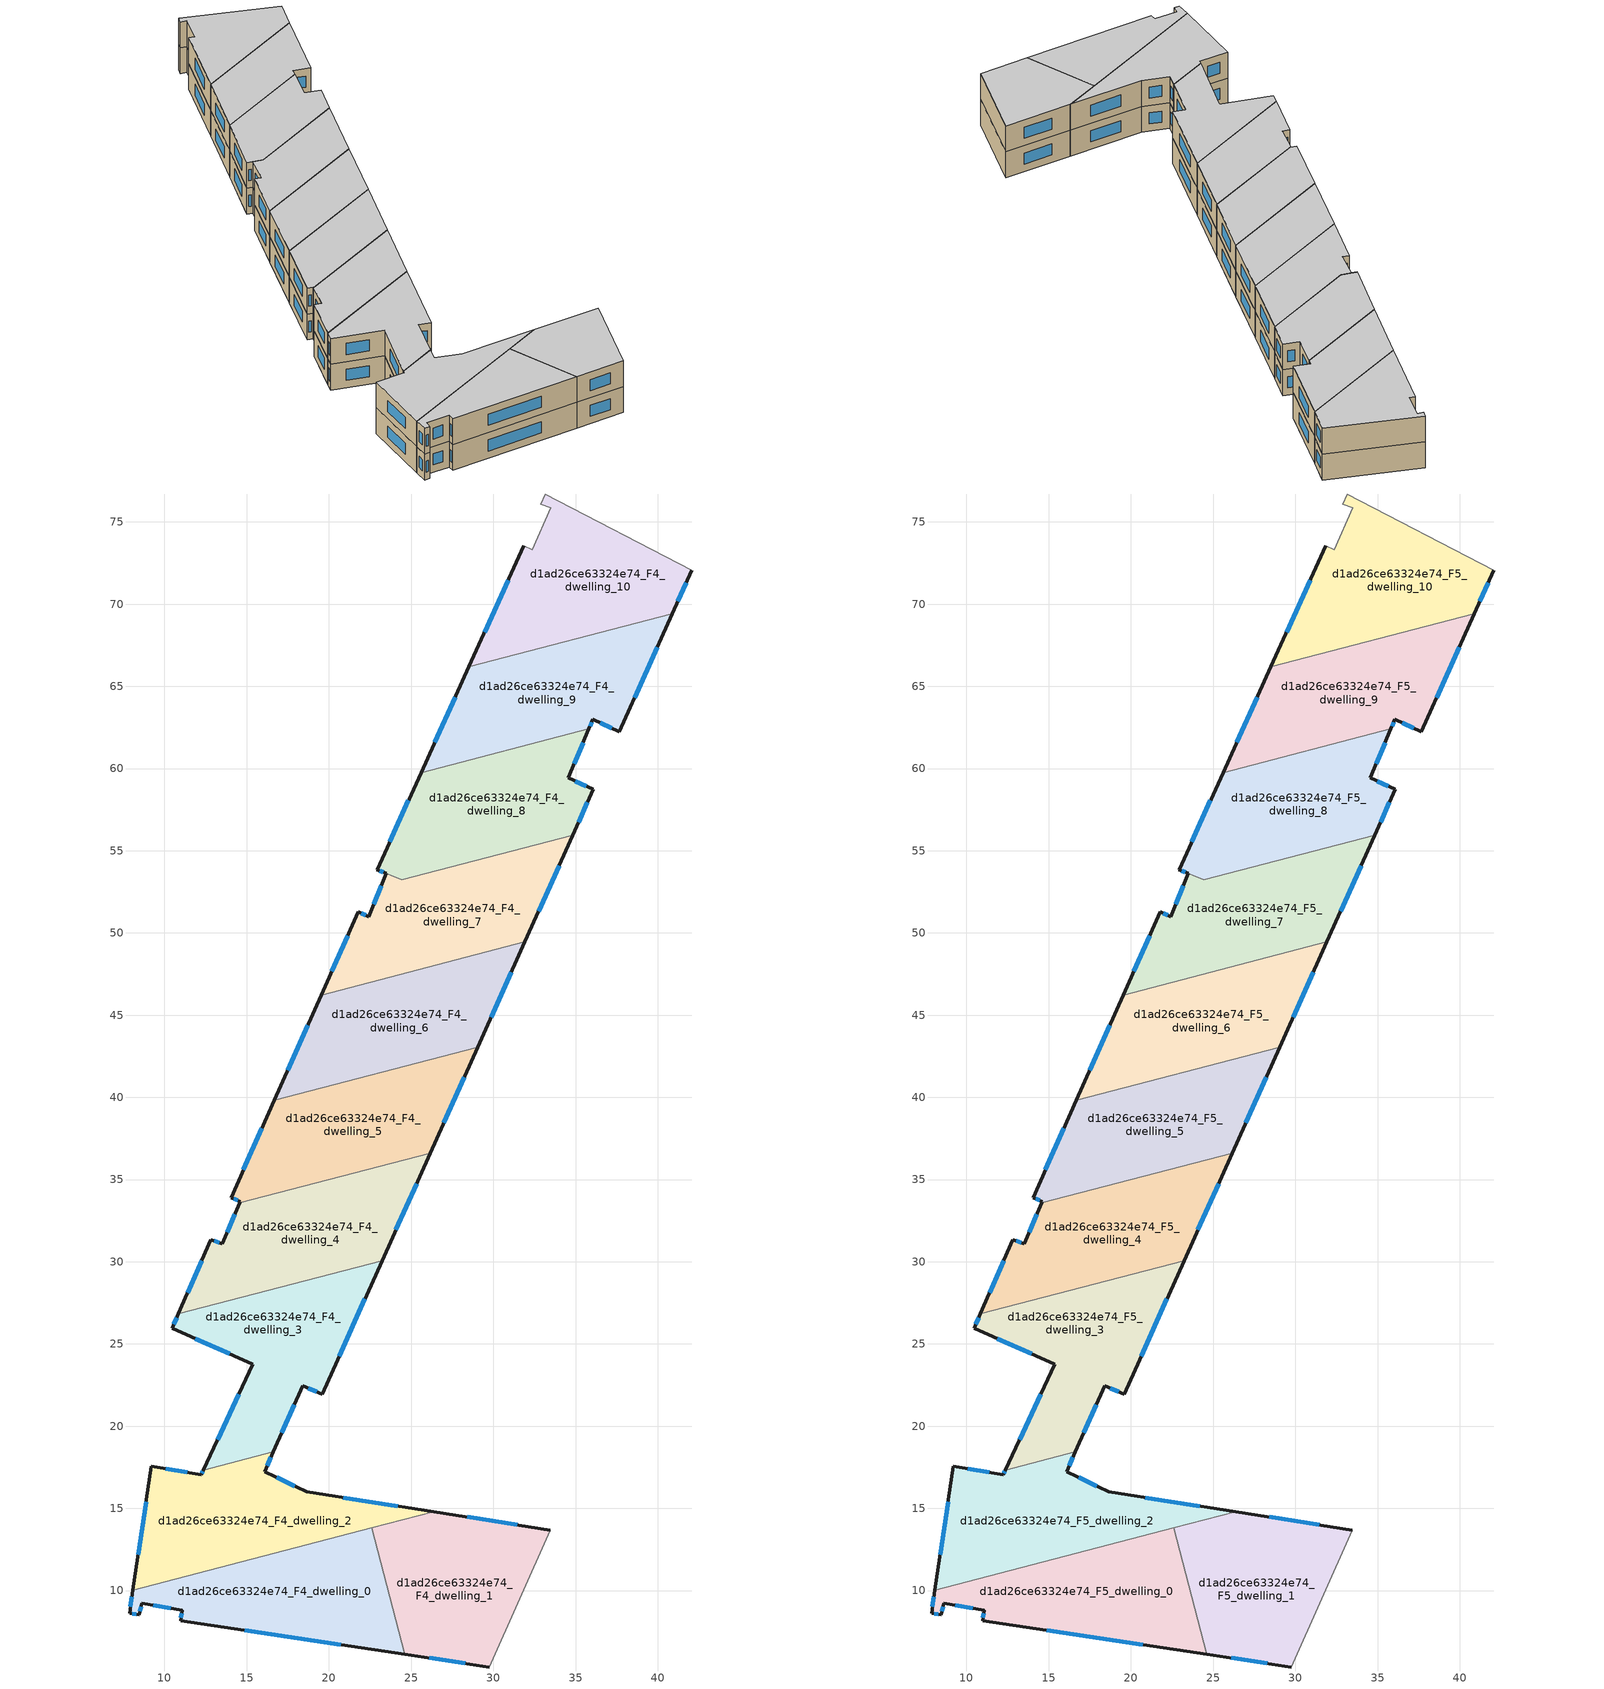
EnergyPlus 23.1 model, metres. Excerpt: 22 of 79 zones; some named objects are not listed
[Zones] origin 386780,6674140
d1ad26ce63324e74_F4_dwelling_0
 floor to d1ad26ce63324e74_F3_dwelling_0 (EU_floor_Construction): 22.62,13.81 24.62,6.12 10.98,8.16 11.07,8.82 8.62,9.22 8.47,8.54 7.87,8.62 8.08,10.02 z12
 wall outside (EU_wall_Construction): 8.08,10.02 7.87,8.62 8.47,8.54 8.62,9.22 11.07,8.82 10.98,8.16 24.62,6.12 z12:15
 wall to d1ad26ce63324e74_F4_dwelling_1 (EU_wall_Construction): 24.62,6.12 22.62,13.81 z12:15
 wall to d1ad26ce63324e74_F4_dwelling_2 (EU_wall_Construction): 22.62,13.81 8.08,10.02 z12:15
 window (EU_Window_Construction): 9.32,9.1 10.37,8.93 / 8.51,8.73 8.58,9.02 / 8.04,8.6 8.3,8.56 / 8.02,9.62 7.93,9.02 / 14.88,7.58 20.73,6.7 / 11.04,8.63 11,8.35 z12.86:14.14
d1ad26ce63324e74_F4_dwelling_1
 floor to d1ad26ce63324e74_F3_dwelling_1 (EU_floor_Construction): 33.47,13.68 29.76,5.35 24.62,6.12 22.62,13.81 26.39,14.79 z12
 wall outside (EU_wall_Construction): 24.62,6.12 29.76,5.35 / 33.47,13.68 26.39,14.79 z12:15
 wall adiabatic (EU_wall_Construction): 29.76,5.35 33.47,13.68 z12:15
 wall to d1ad26ce63324e74_F4_dwelling_2 (EU_wall_Construction): 26.39,14.79 22.62,13.81 z12:15
 window (EU_Window_Construction): 26.09,5.9 28.29,5.57 / 31.45,14 28.41,14.48 z12.86:14.14
d1ad26ce63324e74_F4_dwelling_10
 floor to d1ad26ce63324e74_F3_dwelling_10 (EU_floor_Construction): 42.08,72.05 40.89,69.41 28.52,66.18 31.86,73.55 32.38,73.3 33.49,75.86 32.9,76.08 33.16,76.7 z12
 wall outside (EU_wall_Construction): 40.89,69.41 42.08,72.05 / 31.86,73.55 28.52,66.18 z12:15
 wall adiabatic (EU_wall_Construction): 42.08,72.05 33.16,76.7 32.9,76.08 33.49,75.86 32.38,73.3 31.86,73.55 z12:15
 wall to d1ad26ce63324e74_F4_dwelling_9 (EU_wall_Construction): 28.52,66.18 40.89,69.41 z12:15
 window (EU_Window_Construction): 41.23,70.17 41.74,71.3 / 30.9,71.45 29.47,68.29 z12.86:14.14
d1ad26ce63324e74_F4_dwelling_2
 floor to d1ad26ce63324e74_F3_dwelling_2 (EU_floor_Construction): 26.39,14.79 8.08,10.02 9.21,17.55 12.24,17.06 12.37,17.33 16.63,18.44 16.1,17.24 18.66,16.01 z12
 wall outside (EU_wall_Construction): 12.37,17.33 12.24,17.06 9.21,17.55 8.08,10.02 / 26.39,14.79 18.66,16.01 16.1,17.24 16.63,18.44 z12:15
 wall to d1ad26ce63324e74_F4_dwelling_3 (EU_wall_Construction): 16.63,18.44 12.37,17.33 z12:15
 window (EU_Window_Construction): 8.89,15.4 8.4,12.17 / 11.37,17.2 10.07,17.41 / 12.33,17.25 12.28,17.14 / 16.25,17.58 16.48,18.1 / 17.93,16.36 16.83,16.89 / 24.18,15.14 20.87,15.66 z12.86:14.14
d1ad26ce63324e74_F4_dwelling_3
 floor to d1ad26ce63324e74_F3_dwelling_3 (EU_floor_Construction): 23.23,30.07 19.59,21.95 18.4,22.46 16.63,18.44 12.37,17.33 15.38,23.77 10.46,25.96 10.85,26.84 z12
 wall outside (EU_wall_Construction): 10.85,26.84 10.46,25.96 15.38,23.77 12.37,17.33 / 16.63,18.44 18.4,22.46 19.59,21.95 23.23,30.07 z12:15
 wall to d1ad26ce63324e74_F4_dwelling_4 (EU_wall_Construction): 23.23,30.07 10.85,26.84 z12:15
 window (EU_Window_Construction): 14.52,21.93 13.23,19.17 / 11.86,25.33 13.97,24.4 / 10.74,26.59 10.57,26.21 / 20.63,24.27 22.19,27.75 / 18.74,22.31 19.25,22.09 / 17.14,19.59 17.9,21.31 z12.86:14.14
d1ad26ce63324e74_F4_dwelling_4
 floor to d1ad26ce63324e74_F3_dwelling_4 (EU_floor_Construction): 26.17,36.61 23.23,30.07 10.85,26.84 12.82,31.33 13.53,31.08 14.58,33.59 z12
 wall outside (EU_wall_Construction): 14.58,33.59 13.53,31.08 12.82,31.33 10.85,26.84 / 23.23,30.07 26.17,36.61 z12:15
 wall to d1ad26ce63324e74_F4_dwelling_5 (EU_wall_Construction): 26.17,36.61 14.58,33.59 z12:15
 window (EU_Window_Construction): 13.33,31.15 13.02,31.26 / 14.28,32.88 13.83,31.8 / 24.07,31.94 25.33,34.74 / 12.26,30.05 11.41,28.12 z12.86:14.14
d1ad26ce63324e74_F4_dwelling_5
 floor to d1ad26ce63324e74_F3_dwelling_5 (EU_floor_Construction): 29.05,43.05 26.17,36.61 14.58,33.59 14.61,33.66 14.05,33.9 16.68,39.82 z12
 wall outside (EU_wall_Construction): 16.68,39.82 14.05,33.9 14.61,33.66 14.58,33.59 / 26.17,36.61 29.05,43.05 z12:15
 wall to d1ad26ce63324e74_F4_dwelling_6 (EU_wall_Construction): 29.05,43.05 16.68,39.82 z12:15
 window (EU_Window_Construction): 14.21,33.83 14.45,33.73 / 15.93,38.13 14.8,35.59 / 26.99,38.45 28.23,41.21 z12.86:14.14
d1ad26ce63324e74_F4_dwelling_6
 floor to d1ad26ce63324e74_F3_dwelling_6 (EU_floor_Construction): 31.92,49.45 29.05,43.05 16.68,39.82 19.53,46.22 z12
 wall outside (EU_wall_Construction): 29.05,43.05 31.92,49.45 / 19.53,46.22 16.68,39.82 z12:15
 wall to d1ad26ce63324e74_F4_dwelling_7 (EU_wall_Construction): 31.92,49.45 19.53,46.22 z12:15
 window (EU_Window_Construction): 29.87,44.88 31.1,47.62 / 18.72,44.39 17.5,41.65 z12.86:14.14
d1ad26ce63324e74_F4_dwelling_7
 floor to d1ad26ce63324e74_F3_dwelling_7 (EU_floor_Construction): 34.83,55.95 31.92,49.45 19.53,46.22 21.78,51.28 22.42,51 23.47,53.62 22.92,53.84 22.93,53.85 24.42,53.24 z12
 wall outside (EU_wall_Construction): 31.92,49.45 34.83,55.95 / 22.93,53.85 22.92,53.84 23.47,53.62 22.42,51 21.78,51.28 19.53,46.22 z12:15
 wall to d1ad26ce63324e74_F4_dwelling_8 (EU_wall_Construction): 34.83,55.95 24.42,53.24 22.93,53.85 z12:15
 window (EU_Window_Construction): 32.75,51.31 34,54.09 / 21.14,49.83 20.17,47.66 / 22.23,51.08 21.96,51.2 / 23.17,52.87 22.72,51.75 / 23.08,53.78 23.32,53.68 z12.86:14.14
d1ad26ce63324e74_F4_dwelling_8
 floor to d1ad26ce63324e74_F3_dwelling_8 (EU_floor_Construction): 35.82,62.42 34.56,59.42 36.08,58.74 34.83,55.95 24.42,53.24 22.93,53.85 25.6,59.75 z12
 wall outside (EU_wall_Construction): 25.6,59.75 22.93,53.85 / 34.83,55.95 36.08,58.74 34.56,59.42 35.82,62.42 z12:15
 wall to d1ad26ce63324e74_F4_dwelling_9 (EU_wall_Construction): 35.82,62.42 25.6,59.75 z12:15
 window (EU_Window_Construction): 24.84,58.07 23.69,55.54 / 34.92,60.28 35.46,61.56 / 35.65,58.93 34.99,59.23 / 35.19,56.75 35.73,57.94 z12.86:14.14
d1ad26ce63324e74_F4_dwelling_9
 floor to d1ad26ce63324e74_F3_dwelling_9 (EU_floor_Construction): 40.89,69.41 37.67,62.25 36.06,62.98 35.82,62.42 25.6,59.75 28.52,66.18 z12
 wall outside (EU_wall_Construction): 35.82,62.42 36.06,62.98 37.67,62.25 40.89,69.41 / 28.52,66.18 25.6,59.75 z12:15
 window (EU_Window_Construction): 36.52,62.77 37.21,62.46 / 35.89,62.58 35.99,62.82 / 27.69,64.35 26.44,61.59 / 38.59,64.3 39.97,67.37 z12.86:14.14
d1ad26ce63324e74_F5_dwelling_0
 floor to d1ad26ce63324e74_F4_dwelling_0 (EU_floor_Construction): 22.62,13.81 24.62,6.12 10.98,8.16 11.07,8.82 8.62,9.22 8.47,8.54 7.87,8.62 8.08,10.02 z15
 wall outside (EU_wall_Construction): 8.08,10.02 7.87,8.62 8.47,8.54 8.62,9.22 11.07,8.82 10.98,8.16 24.62,6.12 z15:18
 wall to d1ad26ce63324e74_F5_dwelling_1 (EU_wall_Construction): 24.62,6.12 22.62,13.81 z15:18
 wall to d1ad26ce63324e74_F5_dwelling_2 (EU_wall_Construction): 22.62,13.81 8.08,10.02 z15:18
 window (EU_Window_Construction): 9.32,9.1 10.37,8.93 / 8.51,8.73 8.58,9.02 / 8.04,8.6 8.3,8.56 / 8.02,9.62 7.93,9.02 / 14.88,7.58 20.73,6.7 / 11.04,8.63 11,8.35 z15.86:17.14
 ceiling to d1ad26ce63324e74_F6_dwelling_0 (EU_floor_Construction): 24.62,6.12 22.62,13.81 8.08,10.02 7.87,8.62 8.47,8.54 8.62,9.22 11.07,8.82 10.98,8.16 z18
d1ad26ce63324e74_F5_dwelling_1
 floor to d1ad26ce63324e74_F4_dwelling_1 (EU_floor_Construction): 33.47,13.68 29.76,5.35 24.62,6.12 22.62,13.81 26.39,14.79 z15
 wall outside (EU_wall_Construction): 24.62,6.12 29.76,5.35 / 33.47,13.68 26.39,14.79 z15:18
 wall adiabatic (EU_wall_Construction): 29.76,5.35 33.47,13.68 z15:18
 wall to d1ad26ce63324e74_F5_dwelling_2 (EU_wall_Construction): 26.39,14.79 22.62,13.81 z15:18
 window (EU_Window_Construction): 26.09,5.9 28.29,5.57 / 31.45,14 28.41,14.48 z15.86:17.14
 ceiling to d1ad26ce63324e74_F6_dwelling_1 (EU_floor_Construction): 29.76,5.35 33.47,13.68 26.39,14.79 22.62,13.81 24.62,6.12 z18
d1ad26ce63324e74_F5_dwelling_10
 floor to d1ad26ce63324e74_F4_dwelling_10 (EU_floor_Construction): 42.08,72.05 40.89,69.41 28.52,66.18 31.86,73.55 32.38,73.3 33.49,75.86 32.9,76.08 33.16,76.7 z15
 wall outside (EU_wall_Construction): 40.89,69.41 42.08,72.05 / 31.86,73.55 28.52,66.18 z15:18
 wall adiabatic (EU_wall_Construction): 42.08,72.05 33.16,76.7 32.9,76.08 33.49,75.86 32.38,73.3 31.86,73.55 z15:18
 wall to d1ad26ce63324e74_F5_dwelling_9 (EU_wall_Construction): 28.52,66.18 40.89,69.41 z15:18
 window (EU_Window_Construction): 41.23,70.17 41.74,71.3 / 30.9,71.45 29.47,68.29 z15.86:17.14
 ceiling to d1ad26ce63324e74_F6_dwelling_10 (EU_floor_Construction): 40.89,69.41 42.08,72.05 33.16,76.7 32.9,76.08 33.49,75.86 32.38,73.3 31.86,73.55 28.52,66.18 z18
d1ad26ce63324e74_F5_dwelling_2
 floor to d1ad26ce63324e74_F4_dwelling_2 (EU_floor_Construction): 26.39,14.79 8.08,10.02 9.21,17.55 12.24,17.06 12.37,17.33 16.63,18.44 16.1,17.24 18.66,16.01 z15
 wall outside (EU_wall_Construction): 12.37,17.33 12.24,17.06 9.21,17.55 8.08,10.02 / 26.39,14.79 18.66,16.01 16.1,17.24 16.63,18.44 z15:18
 wall to d1ad26ce63324e74_F5_dwelling_3 (EU_wall_Construction): 16.63,18.44 12.37,17.33 z15:18
 window (EU_Window_Construction): 8.89,15.4 8.4,12.17 / 11.37,17.2 10.07,17.41 / 12.33,17.25 12.28,17.14 / 16.25,17.58 16.48,18.1 / 17.93,16.36 16.83,16.89 / 24.18,15.14 20.87,15.66 z15.86:17.14
 ceiling to d1ad26ce63324e74_F6_dwelling_2 (EU_floor_Construction): 26.39,14.79 18.66,16.01 16.1,17.24 16.63,18.44 12.37,17.33 12.24,17.06 9.21,17.55 8.08,10.02 z18
d1ad26ce63324e74_F5_dwelling_3
 floor to d1ad26ce63324e74_F4_dwelling_3 (EU_floor_Construction): 23.23,30.07 19.59,21.95 18.4,22.46 16.63,18.44 12.37,17.33 15.38,23.77 10.46,25.96 10.85,26.84 z15
 wall outside (EU_wall_Construction): 10.85,26.84 10.46,25.96 15.38,23.77 12.37,17.33 / 16.63,18.44 18.4,22.46 19.59,21.95 23.23,30.07 z15:18
 wall to d1ad26ce63324e74_F5_dwelling_4 (EU_wall_Construction): 23.23,30.07 10.85,26.84 z15:18
 window (EU_Window_Construction): 14.52,21.93 13.23,19.17 / 11.86,25.33 13.97,24.4 / 10.74,26.59 10.57,26.21 / 20.63,24.27 22.19,27.75 / 18.74,22.31 19.25,22.09 / 17.14,19.59 17.9,21.31 z15.86:17.14
 ceiling to d1ad26ce63324e74_F6_dwelling_3 (EU_floor_Construction): 19.59,21.95 23.23,30.07 10.85,26.84 10.46,25.96 15.38,23.77 12.37,17.33 16.63,18.44 18.4,22.46 z18
d1ad26ce63324e74_F5_dwelling_4
 floor to d1ad26ce63324e74_F4_dwelling_4 (EU_floor_Construction): 26.17,36.61 23.23,30.07 10.85,26.84 12.82,31.33 13.53,31.08 14.58,33.59 z15
 wall outside (EU_wall_Construction): 14.58,33.59 13.53,31.08 12.82,31.33 10.85,26.84 / 23.23,30.07 26.17,36.61 z15:18
 wall to d1ad26ce63324e74_F5_dwelling_5 (EU_wall_Construction): 26.17,36.61 14.58,33.59 z15:18
 window (EU_Window_Construction): 13.33,31.15 13.02,31.26 / 14.28,32.88 13.83,31.8 / 24.07,31.94 25.33,34.74 / 12.26,30.05 11.41,28.12 z15.86:17.14
 ceiling to d1ad26ce63324e74_F6_dwelling_4 (EU_floor_Construction): 23.23,30.07 26.17,36.61 14.58,33.59 13.53,31.08 12.82,31.33 10.85,26.84 z18
d1ad26ce63324e74_F5_dwelling_5
 floor to d1ad26ce63324e74_F4_dwelling_5 (EU_floor_Construction): 29.05,43.05 26.17,36.61 14.58,33.59 14.61,33.66 14.05,33.9 16.68,39.82 z15
 wall outside (EU_wall_Construction): 16.68,39.82 14.05,33.9 14.61,33.66 14.58,33.59 / 26.17,36.61 29.05,43.05 z15:18
 wall to d1ad26ce63324e74_F5_dwelling_6 (EU_wall_Construction): 29.05,43.05 16.68,39.82 z15:18
 window (EU_Window_Construction): 14.21,33.83 14.45,33.73 / 15.93,38.13 14.8,35.59 / 26.99,38.45 28.23,41.21 z15.86:17.14
 ceiling to d1ad26ce63324e74_F6_dwelling_5 (EU_floor_Construction): 26.17,36.61 29.05,43.05 16.68,39.82 14.05,33.9 14.61,33.66 14.58,33.59 z18
d1ad26ce63324e74_F5_dwelling_6
 floor to d1ad26ce63324e74_F4_dwelling_6 (EU_floor_Construction): 31.92,49.45 29.05,43.05 16.68,39.82 19.53,46.22 z15
 wall outside (EU_wall_Construction): 29.05,43.05 31.92,49.45 / 19.53,46.22 16.68,39.82 z15:18
 wall to d1ad26ce63324e74_F5_dwelling_7 (EU_wall_Construction): 31.92,49.45 19.53,46.22 z15:18
 window (EU_Window_Construction): 29.87,44.88 31.1,47.62 / 18.72,44.39 17.5,41.65 z15.86:17.14
 ceiling to d1ad26ce63324e74_F6_dwelling_6 (EU_floor_Construction): 29.05,43.05 31.92,49.45 19.53,46.22 16.68,39.82 z18
d1ad26ce63324e74_F5_dwelling_7
 floor to d1ad26ce63324e74_F4_dwelling_7 (EU_floor_Construction): 34.83,55.95 31.92,49.45 19.53,46.22 21.78,51.28 22.42,51 23.47,53.62 22.92,53.84 22.93,53.85 24.42,53.24 z15
 wall outside (EU_wall_Construction): 31.92,49.45 34.83,55.95 / 22.93,53.85 22.92,53.84 23.47,53.62 22.42,51 21.78,51.28 19.53,46.22 z15:18
 wall to d1ad26ce63324e74_F5_dwelling_8 (EU_wall_Construction): 34.83,55.95 24.42,53.24 22.93,53.85 z15:18
 window (EU_Window_Construction): 32.75,51.31 34,54.09 / 21.14,49.83 20.17,47.66 / 22.23,51.08 21.96,51.2 / 23.17,52.87 22.72,51.75 / 23.08,53.78 23.32,53.68 z15.86:17.14
 ceiling to d1ad26ce63324e74_F6_dwelling_7 (EU_floor_Construction): 31.92,49.45 34.83,55.95 24.42,53.24 22.93,53.85 22.92,53.84 23.47,53.62 22.42,51 21.78,51.28 19.53,46.22 z18
d1ad26ce63324e74_F5_dwelling_8
 floor to d1ad26ce63324e74_F4_dwelling_8 (EU_floor_Construction): 35.82,62.42 34.56,59.42 36.08,58.74 34.83,55.95 24.42,53.24 22.93,53.85 25.6,59.75 z15
 wall outside (EU_wall_Construction): 25.6,59.75 22.93,53.85 / 34.83,55.95 36.08,58.74 34.56,59.42 35.82,62.42 z15:18
 wall to d1ad26ce63324e74_F5_dwelling_9 (EU_wall_Construction): 35.82,62.42 25.6,59.75 z15:18
 window (EU_Window_Construction): 24.84,58.07 23.69,55.54 / 34.92,60.28 35.46,61.56 / 35.65,58.93 34.99,59.23 / 35.19,56.75 35.73,57.94 z15.86:17.14
 ceiling to d1ad26ce63324e74_F6_dwelling_8 (EU_floor_Construction): 34.83,55.95 36.08,58.74 34.56,59.42 35.82,62.42 25.6,59.75 22.93,53.85 24.42,53.24 z18
d1ad26ce63324e74_F5_dwelling_9
 floor to d1ad26ce63324e74_F4_dwelling_9 (EU_floor_Construction): 40.89,69.41 37.67,62.25 36.06,62.98 35.82,62.42 25.6,59.75 28.52,66.18 z15
 wall outside (EU_wall_Construction): 35.82,62.42 36.06,62.98 37.67,62.25 40.89,69.41 / 28.52,66.18 25.6,59.75 z15:18
 window (EU_Window_Construction): 36.52,62.77 37.21,62.46 / 35.89,62.58 35.99,62.82 / 27.69,64.35 26.44,61.59 / 38.59,64.3 39.97,67.37 z15.86:17.14
 ceiling to d1ad26ce63324e74_F6_dwelling_9 (EU_floor_Construction): 37.67,62.25 40.89,69.41 28.52,66.18 25.6,59.75 35.82,62.42 36.06,62.98 z18
[Building]
EU S2 Campaign: North Axis=0; Terrain=City; Solar Distribution=FullExterior
[Site:Location]
Helsinki-Vantaa.AP: Latitude=60.317; Longitude=24.963; Time Zone=2; Elevation=54.6
[SizingPeriod:WeatherFileDays]
AnnualSizingPeriod: Begin Month=1; Begin Day of Month=1; End Month=12; End Day of Month=31; Day of Week for Start Day=Monday; Use Weather File Daylight Saving Period=No; Use Weather File Rain and Snow Indicators=No
[MATERIAL]
EU_InternalMass_Material: Roughness=MediumRough; Thickness=0.1; Conductivity=1; Density=1800; Specific Heat=900; Thermal Absorptance=0.9; Solar Absorptance=0.7; Visible Absorptance=0.7
[MATERIAL:NOMASS] Roughness=MediumRough; Thermal Absorptance=0.9; Solar Absorptance=0.7; Visible Absorptance=0.7
Name | Thermal Resistance
EU_wall_NoMass | 1.10183
EU_floor_NoMass | 1.70606
[WINDOWMATERIAL:SIMPLEGLAZINGSYSTEM]
EU_Window_SimpleGlazing: UFactor=3.11035; Solar Heat Gain Coefficient=0.8; Visible Transmittance=0.8
[CONSTRUCTION]
EU_wall_Construction: EU_wall_NoMass
EU_floor_Construction: EU_floor_NoMass
EU_Window_Construction: EU_Window_SimpleGlazing
EU_InternalMass_Construction: EU_InternalMass_Material
[ZONE] Type=1; Multiplier=1; Ceiling Height=autocalculate; Floor Area=autocalculate; Part of Total Floor Area=Yes
Name | Volume
d1ad26ce63324e74_F4_dwelling_0; d1ad26ce63324e74_F5_dwelling_0 | 210
d1ad26ce63324e74_F4_dwelling_1; d1ad26ce63324e74_F5_dwelling_1 | 210.012
d1ad26ce63324e74_F4_dwelling_10; d1ad26ce63324e74_F5_dwelling_10 | 209.979
d1ad26ce63324e74_F4_dwelling_2; d1ad26ce63324e74_F5_dwelling_2 | 214.094
d1ad26ce63324e74_F4_dwelling_3; d1ad26ce63324e74_F5_dwelling_3 | 205.909
d1ad26ce63324e74_F4_dwelling_4; d1ad26ce63324e74_F5_dwelling_4 | 209.998
d1ad26ce63324e74_F4_dwelling_5; d1ad26ce63324e74_F5_dwelling_5 | 210.014
d1ad26ce63324e74_F4_dwelling_6; d1ad26ce63324e74_F5_dwelling_6 | 209.971
d1ad26ce63324e74_F4_dwelling_7; d1ad26ce63324e74_F5_dwelling_7 | 211.224
d1ad26ce63324e74_F4_dwelling_8; d1ad26ce63324e74_F5_dwelling_8 | 207.577
d1ad26ce63324e74_F4_dwelling_9; d1ad26ce63324e74_F5_dwelling_9 | 211.199
[INTERNALMASS] Construction=EU_InternalMass_Construction
Name | Zone or ZoneList | Surface Area
d1ad26ce63324e74_F4_dwelling_0_EU_InternalMass | d1ad26ce63324e74_F4_dwelling_0 | 69.9975
d1ad26ce63324e74_F4_dwelling_1_EU_InternalMass | d1ad26ce63324e74_F4_dwelling_1 | 70.0049
d1ad26ce63324e74_F4_dwelling_2_EU_InternalMass | d1ad26ce63324e74_F4_dwelling_2 | 71.3663
d1ad26ce63324e74_F4_dwelling_3_EU_InternalMass | d1ad26ce63324e74_F4_dwelling_3 | 68.6367
d1ad26ce63324e74_F4_dwelling_4_EU_InternalMass | d1ad26ce63324e74_F4_dwelling_4 | 69.9995
d1ad26ce63324e74_F4_dwelling_5_EU_InternalMass | d1ad26ce63324e74_F4_dwelling_5 | 70.0042
d1ad26ce63324e74_F4_dwelling_6_EU_InternalMass | d1ad26ce63324e74_F4_dwelling_6 | 69.9905
d1ad26ce63324e74_F4_dwelling_7_EU_InternalMass | d1ad26ce63324e74_F4_dwelling_7 | 70.4046
d1ad26ce63324e74_F4_dwelling_8_EU_InternalMass | d1ad26ce63324e74_F4_dwelling_8 | 69.1996
d1ad26ce63324e74_F4_dwelling_9_EU_InternalMass | d1ad26ce63324e74_F4_dwelling_9 | 70.399
d1ad26ce63324e74_F4_dwelling_10_EU_InternalMass | d1ad26ce63324e74_F4_dwelling_10 | 69.9932
d1ad26ce63324e74_F5_dwelling_0_EU_InternalMass | d1ad26ce63324e74_F5_dwelling_0 | 69.9975
d1ad26ce63324e74_F5_dwelling_1_EU_InternalMass | d1ad26ce63324e74_F5_dwelling_1 | 70.0049
d1ad26ce63324e74_F5_dwelling_2_EU_InternalMass | d1ad26ce63324e74_F5_dwelling_2 | 71.3663
d1ad26ce63324e74_F5_dwelling_3_EU_InternalMass | d1ad26ce63324e74_F5_dwelling_3 | 68.6367
d1ad26ce63324e74_F5_dwelling_4_EU_InternalMass | d1ad26ce63324e74_F5_dwelling_4 | 69.9995
d1ad26ce63324e74_F5_dwelling_5_EU_InternalMass | d1ad26ce63324e74_F5_dwelling_5 | 70.0042
d1ad26ce63324e74_F5_dwelling_6_EU_InternalMass | d1ad26ce63324e74_F5_dwelling_6 | 69.9905
d1ad26ce63324e74_F5_dwelling_7_EU_InternalMass | d1ad26ce63324e74_F5_dwelling_7 | 70.4046
d1ad26ce63324e74_F5_dwelling_8_EU_InternalMass | d1ad26ce63324e74_F5_dwelling_8 | 69.1996
d1ad26ce63324e74_F5_dwelling_9_EU_InternalMass | d1ad26ce63324e74_F5_dwelling_9 | 70.399
d1ad26ce63324e74_F5_dwelling_10_EU_InternalMass | d1ad26ce63324e74_F5_dwelling_10 | 69.9932
[OTHEREQUIPMENT] Fuel Type=Electricity; Design Level Calculation Method=Watts/Area; Power per Zone Floor Area=1; Fraction Latent=0; Fraction Radiant=0; Fraction Lost=0; Carbon Dioxide Generation Rate=0; EndUse Subcategory=EU_Step8_InternalGains
Name | Zone or ZoneList or Space or SpaceList | Schedule
EU_Step8_InternalGain_d1ad26ce63324e74_F4_dwelling_0_f000 | d1ad26ce63324e74_F4_dwelling_0 | EU_Step8_GainSchedule_d1ad26ce63324e74_F4_dwelling_0_f000
EU_Step8_InternalGain_d1ad26ce63324e74_F4_dwelling_1_f000 | d1ad26ce63324e74_F4_dwelling_1 | EU_Step8_GainSchedule_d1ad26ce63324e74_F4_dwelling_1_f000
EU_Step8_InternalGain_d1ad26ce63324e74_F4_dwelling_2_f000 | d1ad26ce63324e74_F4_dwelling_2 | EU_Step8_GainSchedule_d1ad26ce63324e74_F4_dwelling_2_f000
EU_Step8_InternalGain_d1ad26ce63324e74_F4_dwelling_3_f000 | d1ad26ce63324e74_F4_dwelling_3 | EU_Step8_GainSchedule_d1ad26ce63324e74_F4_dwelling_3_f000
EU_Step8_InternalGain_d1ad26ce63324e74_F4_dwelling_4_f000 | d1ad26ce63324e74_F4_dwelling_4 | EU_Step8_GainSchedule_d1ad26ce63324e74_F4_dwelling_4_f000
EU_Step8_InternalGain_d1ad26ce63324e74_F4_dwelling_5_f000 | d1ad26ce63324e74_F4_dwelling_5 | EU_Step8_GainSchedule_d1ad26ce63324e74_F4_dwelling_5_f000
EU_Step8_InternalGain_d1ad26ce63324e74_F4_dwelling_6_f000 | d1ad26ce63324e74_F4_dwelling_6 | EU_Step8_GainSchedule_d1ad26ce63324e74_F4_dwelling_6_f000
EU_Step8_InternalGain_d1ad26ce63324e74_F4_dwelling_7_f000 | d1ad26ce63324e74_F4_dwelling_7 | EU_Step8_GainSchedule_d1ad26ce63324e74_F4_dwelling_7_f000
EU_Step8_InternalGain_d1ad26ce63324e74_F4_dwelling_8_f000 | d1ad26ce63324e74_F4_dwelling_8 | EU_Step8_GainSchedule_d1ad26ce63324e74_F4_dwelling_8_f000
EU_Step8_InternalGain_d1ad26ce63324e74_F4_dwelling_9_f000 | d1ad26ce63324e74_F4_dwelling_9 | EU_Step8_GainSchedule_d1ad26ce63324e74_F4_dwelling_9_f000
EU_Step8_InternalGain_d1ad26ce63324e74_F4_dwelling_10_f000 | d1ad26ce63324e74_F4_dwelling_10 | EU_Step8_GainSchedule_d1ad26ce63324e74_F4_dwelling_10_f000
EU_Step8_InternalGain_d1ad26ce63324e74_F5_dwelling_0_f000 | d1ad26ce63324e74_F5_dwelling_0 | EU_Step8_GainSchedule_d1ad26ce63324e74_F5_dwelling_0_f000
EU_Step8_InternalGain_d1ad26ce63324e74_F5_dwelling_1_f000 | d1ad26ce63324e74_F5_dwelling_1 | EU_Step8_GainSchedule_d1ad26ce63324e74_F5_dwelling_1_f000
EU_Step8_InternalGain_d1ad26ce63324e74_F5_dwelling_2_f000 | d1ad26ce63324e74_F5_dwelling_2 | EU_Step8_GainSchedule_d1ad26ce63324e74_F5_dwelling_2_f000
EU_Step8_InternalGain_d1ad26ce63324e74_F5_dwelling_3_f000 | d1ad26ce63324e74_F5_dwelling_3 | EU_Step8_GainSchedule_d1ad26ce63324e74_F5_dwelling_3_f000
EU_Step8_InternalGain_d1ad26ce63324e74_F5_dwelling_4_f000 | d1ad26ce63324e74_F5_dwelling_4 | EU_Step8_GainSchedule_d1ad26ce63324e74_F5_dwelling_4_f000
EU_Step8_InternalGain_d1ad26ce63324e74_F5_dwelling_5_f000 | d1ad26ce63324e74_F5_dwelling_5 | EU_Step8_GainSchedule_d1ad26ce63324e74_F5_dwelling_5_f000
EU_Step8_InternalGain_d1ad26ce63324e74_F5_dwelling_6_f000 | d1ad26ce63324e74_F5_dwelling_6 | EU_Step8_GainSchedule_d1ad26ce63324e74_F5_dwelling_6_f000
EU_Step8_InternalGain_d1ad26ce63324e74_F5_dwelling_7_f000 | d1ad26ce63324e74_F5_dwelling_7 | EU_Step8_GainSchedule_d1ad26ce63324e74_F5_dwelling_7_f000
EU_Step8_InternalGain_d1ad26ce63324e74_F5_dwelling_8_f000 | d1ad26ce63324e74_F5_dwelling_8 | EU_Step8_GainSchedule_d1ad26ce63324e74_F5_dwelling_8_f000
EU_Step8_InternalGain_d1ad26ce63324e74_F5_dwelling_9_f000 | d1ad26ce63324e74_F5_dwelling_9 | EU_Step8_GainSchedule_d1ad26ce63324e74_F5_dwelling_9_f000
EU_Step8_InternalGain_d1ad26ce63324e74_F5_dwelling_10_f000 | d1ad26ce63324e74_F5_dwelling_10 | EU_Step8_GainSchedule_d1ad26ce63324e74_F5_dwelling_10_f000
[ZONEVENTILATION:DESIGNFLOWRATE] Schedule=EU_AlwaysOn; Design Flow Rate Calculation Method=AirChanges/Hour; Air Changes per Hour=0.756316; Ventilation Type=Natural; Fan Pressure Rise=0; Fan Total Efficiency=1; Constant Term Coefficient=1; Temperature Term Coefficient=0; Velocity Term Coefficient=0; Velocity Squared Term Coefficient=0; Minimum Indoor Temperature=-100; Maximum Indoor Temperature=100; Delta Temperature=-100; Minimum Outdoor Temperature=-100; Maximum Outdoor Temperature=100; Maximum Wind Speed=40
Name | Zone or ZoneList or Space or SpaceList
EU_ConstantAir_d1ad26ce63324e74_F4_dwelling_0 | d1ad26ce63324e74_F4_dwelling_0
EU_ConstantAir_d1ad26ce63324e74_F4_dwelling_1 | d1ad26ce63324e74_F4_dwelling_1
EU_ConstantAir_d1ad26ce63324e74_F4_dwelling_2 | d1ad26ce63324e74_F4_dwelling_2
EU_ConstantAir_d1ad26ce63324e74_F4_dwelling_3 | d1ad26ce63324e74_F4_dwelling_3
EU_ConstantAir_d1ad26ce63324e74_F4_dwelling_4 | d1ad26ce63324e74_F4_dwelling_4
EU_ConstantAir_d1ad26ce63324e74_F4_dwelling_5 | d1ad26ce63324e74_F4_dwelling_5
EU_ConstantAir_d1ad26ce63324e74_F4_dwelling_6 | d1ad26ce63324e74_F4_dwelling_6
EU_ConstantAir_d1ad26ce63324e74_F4_dwelling_7 | d1ad26ce63324e74_F4_dwelling_7
EU_ConstantAir_d1ad26ce63324e74_F4_dwelling_8 | d1ad26ce63324e74_F4_dwelling_8
EU_ConstantAir_d1ad26ce63324e74_F4_dwelling_9 | d1ad26ce63324e74_F4_dwelling_9
EU_ConstantAir_d1ad26ce63324e74_F4_dwelling_10 | d1ad26ce63324e74_F4_dwelling_10
EU_ConstantAir_d1ad26ce63324e74_F5_dwelling_0 | d1ad26ce63324e74_F5_dwelling_0
EU_ConstantAir_d1ad26ce63324e74_F5_dwelling_1 | d1ad26ce63324e74_F5_dwelling_1
EU_ConstantAir_d1ad26ce63324e74_F5_dwelling_2 | d1ad26ce63324e74_F5_dwelling_2
EU_ConstantAir_d1ad26ce63324e74_F5_dwelling_3 | d1ad26ce63324e74_F5_dwelling_3
EU_ConstantAir_d1ad26ce63324e74_F5_dwelling_4 | d1ad26ce63324e74_F5_dwelling_4
EU_ConstantAir_d1ad26ce63324e74_F5_dwelling_5 | d1ad26ce63324e74_F5_dwelling_5
EU_ConstantAir_d1ad26ce63324e74_F5_dwelling_6 | d1ad26ce63324e74_F5_dwelling_6
EU_ConstantAir_d1ad26ce63324e74_F5_dwelling_7 | d1ad26ce63324e74_F5_dwelling_7
EU_ConstantAir_d1ad26ce63324e74_F5_dwelling_8 | d1ad26ce63324e74_F5_dwelling_8
EU_ConstantAir_d1ad26ce63324e74_F5_dwelling_9 | d1ad26ce63324e74_F5_dwelling_9
EU_ConstantAir_d1ad26ce63324e74_F5_dwelling_10 | d1ad26ce63324e74_F5_dwelling_10
[HVACTEMPLATE:ZONE:IDEALLOADSAIRSYSTEM] System Availability Schedule=EU_AlwaysOn; Maximum Heating Supply Air Temperature=50; Minimum Cooling Supply Air Temperature=13; Maximum Heating Supply Air Humidity Ratio=0.0156; Minimum Cooling Supply Air Humidity Ratio=0.0077; Heating Limit=NoLimit; Cooling Limit=NoLimit; Heating Availability Schedule=EU_AlwaysOn; Cooling Availability Schedule=EU_CoolingOff; Dehumidification Control Type=ConstantSensibleHeatRatio; Cooling Sensible Heat Ratio=0.7; Dehumidification Setpoint=60; Humidification Control Type=None; Humidification Setpoint=30; Outdoor Air Method=None; Outdoor Air Flow Rate per Person=0.00944; Outdoor Air Flow Rate per Zone Floor Area=0; Outdoor Air Flow Rate per Zone=0; Demand Controlled Ventilation Type=None; Outdoor Air Economizer Type=NoEconomizer; Heat Recovery Type=None; Sensible Heat Recovery Effectiveness=0.7; Latent Heat Recovery Effectiveness=0.65
Name | Template Thermostat
d1ad26ce63324e74_F4_dwelling_0 | EU_HeatOnly_d1ad26ce63324e74_F4_dwelling_0
d1ad26ce63324e74_F4_dwelling_1 | EU_HeatOnly_d1ad26ce63324e74_F4_dwelling_1
d1ad26ce63324e74_F4_dwelling_2 | EU_HeatOnly_d1ad26ce63324e74_F4_dwelling_2
d1ad26ce63324e74_F4_dwelling_3 | EU_HeatOnly_d1ad26ce63324e74_F4_dwelling_3
d1ad26ce63324e74_F4_dwelling_4 | EU_HeatOnly_d1ad26ce63324e74_F4_dwelling_4
d1ad26ce63324e74_F4_dwelling_5 | EU_HeatOnly_d1ad26ce63324e74_F4_dwelling_5
d1ad26ce63324e74_F4_dwelling_6 | EU_HeatOnly_d1ad26ce63324e74_F4_dwelling_6
d1ad26ce63324e74_F4_dwelling_7 | EU_HeatOnly_d1ad26ce63324e74_F4_dwelling_7
d1ad26ce63324e74_F4_dwelling_8 | EU_HeatOnly_d1ad26ce63324e74_F4_dwelling_8
d1ad26ce63324e74_F4_dwelling_9 | EU_HeatOnly_d1ad26ce63324e74_F4_dwelling_9
d1ad26ce63324e74_F4_dwelling_10 | EU_HeatOnly_d1ad26ce63324e74_F4_dwelling_10
d1ad26ce63324e74_F5_dwelling_0 | EU_HeatOnly_d1ad26ce63324e74_F5_dwelling_0
d1ad26ce63324e74_F5_dwelling_1 | EU_HeatOnly_d1ad26ce63324e74_F5_dwelling_1
d1ad26ce63324e74_F5_dwelling_2 | EU_HeatOnly_d1ad26ce63324e74_F5_dwelling_2
d1ad26ce63324e74_F5_dwelling_3 | EU_HeatOnly_d1ad26ce63324e74_F5_dwelling_3
d1ad26ce63324e74_F5_dwelling_4 | EU_HeatOnly_d1ad26ce63324e74_F5_dwelling_4
d1ad26ce63324e74_F5_dwelling_5 | EU_HeatOnly_d1ad26ce63324e74_F5_dwelling_5
d1ad26ce63324e74_F5_dwelling_6 | EU_HeatOnly_d1ad26ce63324e74_F5_dwelling_6
d1ad26ce63324e74_F5_dwelling_7 | EU_HeatOnly_d1ad26ce63324e74_F5_dwelling_7
d1ad26ce63324e74_F5_dwelling_8 | EU_HeatOnly_d1ad26ce63324e74_F5_dwelling_8
d1ad26ce63324e74_F5_dwelling_9 | EU_HeatOnly_d1ad26ce63324e74_F5_dwelling_9
d1ad26ce63324e74_F5_dwelling_10 | EU_HeatOnly_d1ad26ce63324e74_F5_dwelling_10
[SIZING:ZONE] Zone Cooling Design Supply Air Temperature Input Method=SupplyAirTemperature; Zone Cooling Design Supply Air Temperature=13; Zone Heating Design Supply Air Temperature Input Method=SupplyAirTemperature; Zone Heating Design Supply Air Temperature=50; Zone Cooling Design Supply Air Humidity Ratio=0.008; Zone Heating Design Supply Air Humidity Ratio=0.008; Cooling Design Air Flow Method=DesignDay; Cooling Design Air Flow Rate=0; Cooling Minimum Air Flow per Zone Floor Area=0.000762; Cooling Minimum Air Flow=0; Cooling Minimum Air Flow Fraction=0.2; Heating Design Air Flow Method=DesignDay; Heating Design Air Flow Rate=0; Heating Maximum Air Flow per Zone Floor Area=0.002032; Heating Maximum Air Flow=0.141576; Heating Maximum Air Flow Fraction=0.3; Account for Dedicated Outdoor Air System=No; Dedicated Outdoor Air System Control Strategy=NeutralSupplyAir; Dedicated Outdoor Air Low Setpoint Temperature for Design=autosize; Dedicated Outdoor Air High Setpoint Temperature for Design=autosize; Zone Load Sizing Method=Sensible Load Only No Latent Load; Zone Latent Cooling Design Supply Air Humidity Ratio Input Method=HumidityRatioDifference; Zone Cooling Design Supply Air Humidity Ratio Difference=0.005; Zone Latent Heating Design Supply Air Humidity Ratio Input Method=HumidityRatioDifference; Zone Humidification Design Supply Air Humidity Ratio Difference=0.005
d1ad26ce63324e74_F4_dwelling_0; d1ad26ce63324e74_F4_dwelling_1; d1ad26ce63324e74_F4_dwelling_2; d1ad26ce63324e74_F4_dwelling_3; d1ad26ce63324e74_F4_dwelling_4; d1ad26ce63324e74_F4_dwelling_5; d1ad26ce63324e74_F4_dwelling_6; d1ad26ce63324e74_F4_dwelling_7; d1ad26ce63324e74_F4_dwelling_8; d1ad26ce63324e74_F4_dwelling_9; d1ad26ce63324e74_F4_dwelling_10; d1ad26ce63324e74_F5_dwelling_0; d1ad26ce63324e74_F5_dwelling_1; d1ad26ce63324e74_F5_dwelling_2; d1ad26ce63324e74_F5_dwelling_3; d1ad26ce63324e74_F5_dwelling_4; d1ad26ce63324e74_F5_dwelling_5; d1ad26ce63324e74_F5_dwelling_6; d1ad26ce63324e74_F5_dwelling_7; d1ad26ce63324e74_F5_dwelling_8; d1ad26ce63324e74_F5_dwelling_9; d1ad26ce63324e74_F5_dwelling_10
[SCHEDULE:CONSTANT]
Name | Hourly Value
EU_AlwaysOn | 1
EU_CoolingOff | 0
[SCHEDULE:FILE] Column Number=1; Rows to Skip at Top=0; Number of Hours of Data=8760; Column Separator=Comma; Interpolate to Timestep=No; Minutes per Item=60; Adjust Schedule for Daylight Savings=Yes
Name | File
EU_Step8_GainSchedule_d1ad26ce63324e74_F4_dwelling_0_f000 | ../../schedules/d1ad26ce63324e74/d1ad26ce63324e74_F4_dwelling_0_f000_gain.csv
EU_Step8_GainSchedule_d1ad26ce63324e74_F4_dwelling_1_f000 | ../../schedules/d1ad26ce63324e74/d1ad26ce63324e74_F4_dwelling_1_f000_gain.csv
EU_Step8_GainSchedule_d1ad26ce63324e74_F4_dwelling_2_f000 | ../../schedules/d1ad26ce63324e74/d1ad26ce63324e74_F4_dwelling_2_f000_gain.csv
EU_Step8_GainSchedule_d1ad26ce63324e74_F4_dwelling_3_f000 | ../../schedules/d1ad26ce63324e74/d1ad26ce63324e74_F4_dwelling_3_f000_gain.csv
EU_Step8_GainSchedule_d1ad26ce63324e74_F4_dwelling_4_f000 | ../../schedules/d1ad26ce63324e74/d1ad26ce63324e74_F4_dwelling_4_f000_gain.csv
EU_Step8_GainSchedule_d1ad26ce63324e74_F4_dwelling_5_f000 | ../../schedules/d1ad26ce63324e74/d1ad26ce63324e74_F4_dwelling_5_f000_gain.csv
EU_Step8_GainSchedule_d1ad26ce63324e74_F4_dwelling_6_f000 | ../../schedules/d1ad26ce63324e74/d1ad26ce63324e74_F4_dwelling_6_f000_gain.csv
EU_Step8_GainSchedule_d1ad26ce63324e74_F4_dwelling_7_f000 | ../../schedules/d1ad26ce63324e74/d1ad26ce63324e74_F4_dwelling_7_f000_gain.csv
EU_Step8_GainSchedule_d1ad26ce63324e74_F4_dwelling_8_f000 | ../../schedules/d1ad26ce63324e74/d1ad26ce63324e74_F4_dwelling_8_f000_gain.csv
EU_Step8_GainSchedule_d1ad26ce63324e74_F4_dwelling_9_f000 | ../../schedules/d1ad26ce63324e74/d1ad26ce63324e74_F4_dwelling_9_f000_gain.csv
EU_Step8_GainSchedule_d1ad26ce63324e74_F4_dwelling_10_f000 | ../../schedules/d1ad26ce63324e74/d1ad26ce63324e74_F4_dwelling_10_f000_gain.csv
EU_Step8_GainSchedule_d1ad26ce63324e74_F5_dwelling_0_f000 | ../../schedules/d1ad26ce63324e74/d1ad26ce63324e74_F5_dwelling_0_f000_gain.csv
EU_Step8_GainSchedule_d1ad26ce63324e74_F5_dwelling_1_f000 | ../../schedules/d1ad26ce63324e74/d1ad26ce63324e74_F5_dwelling_1_f000_gain.csv
EU_Step8_GainSchedule_d1ad26ce63324e74_F5_dwelling_2_f000 | ../../schedules/d1ad26ce63324e74/d1ad26ce63324e74_F5_dwelling_2_f000_gain.csv
EU_Step8_GainSchedule_d1ad26ce63324e74_F5_dwelling_3_f000 | ../../schedules/d1ad26ce63324e74/d1ad26ce63324e74_F5_dwelling_3_f000_gain.csv
EU_Step8_GainSchedule_d1ad26ce63324e74_F5_dwelling_4_f000 | ../../schedules/d1ad26ce63324e74/d1ad26ce63324e74_F5_dwelling_4_f000_gain.csv
EU_Step8_GainSchedule_d1ad26ce63324e74_F5_dwelling_5_f000 | ../../schedules/d1ad26ce63324e74/d1ad26ce63324e74_F5_dwelling_5_f000_gain.csv
EU_Step8_GainSchedule_d1ad26ce63324e74_F5_dwelling_6_f000 | ../../schedules/d1ad26ce63324e74/d1ad26ce63324e74_F5_dwelling_6_f000_gain.csv
EU_Step8_GainSchedule_d1ad26ce63324e74_F5_dwelling_7_f000 | ../../schedules/d1ad26ce63324e74/d1ad26ce63324e74_F5_dwelling_7_f000_gain.csv
EU_Step8_GainSchedule_d1ad26ce63324e74_F5_dwelling_8_f000 | ../../schedules/d1ad26ce63324e74/d1ad26ce63324e74_F5_dwelling_8_f000_gain.csv
EU_Step8_GainSchedule_d1ad26ce63324e74_F5_dwelling_9_f000 | ../../schedules/d1ad26ce63324e74/d1ad26ce63324e74_F5_dwelling_9_f000_gain.csv
EU_Step8_GainSchedule_d1ad26ce63324e74_F5_dwelling_10_f000 | ../../schedules/d1ad26ce63324e74/d1ad26ce63324e74_F5_dwelling_10_f000_gain.csv
